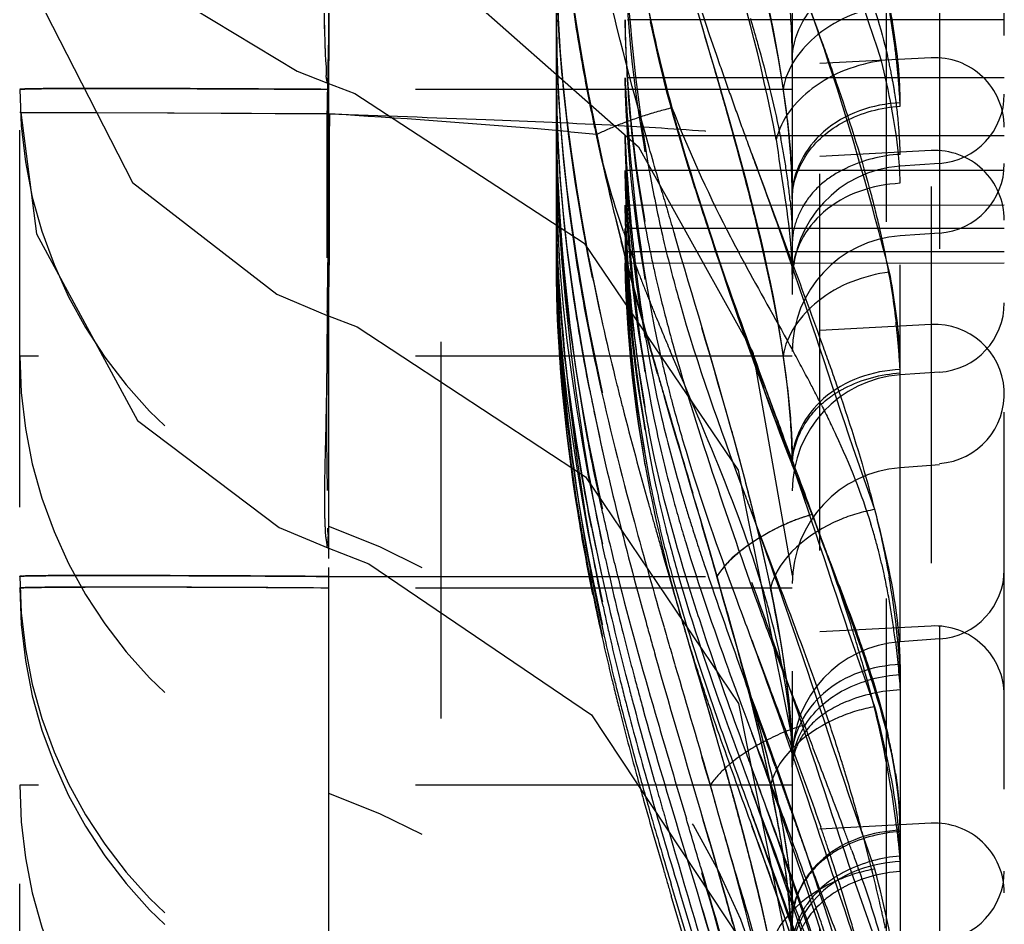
# Model space of a CAD drawing. Header units: millimetres. Extents: x 309 to 11345, y -1340 to 1318.
# Drawn here: x 1460.667 to 1464.934, y -584.659 to -580.737 of the extents above; entities that cross this region are included whole.
import ezdxf

# ---------------------------------------------------------------- set-up
doc = ezdxf.new("R2010")
doc.units = ezdxf.units.MM
doc.header["$LTSCALE"] = 16.335
doc.linetypes.add('HIDDEN', pattern=[0.2, 0.1, -0.1])
doc.layers.add('DEFAULT_2', color=8, linetype='HIDDEN')

msp = doc.modelspace()

# ---------------------------------------------------------------- linework, layer by layer
at = {"layer": 'DEFAULT_2', "color": 8, "linetype": 'HIDDEN'}
for p, q in [((1462.4934, -600.1019), (1462.4934, -312.8142)), ((1464.9343, -597.1408), (1464.9343, -315.7753)), ((1464.4238, -594.6812), (1464.4238, -318.2349)), ((1464.0154, -318.9351), (1464.0154, -593.981)), ((1462.0064, -586.3404), (1462.0064, -324.9033)), ((1464.6537, -325.2709), (1464.6537, -587.6451)), ((1464.1343, -586.3057), (1464.1343, -326.6341)), ((1464.6169, -326.6341), (1464.6169, -586.282)), ((1460.667, -586.1172), (1460.667, -326.7988)), ((1462.9931, -581.7938), (1462.9931, -471.0377)), ((1463.2905, -471.0378), (1463.2905, -581.7936)), ((1462.0064, -588.0128), (1462.007, -541.7048)), ((1464.483, -583.434), (1464.483, -580.0713)), ((1460.725, -580.5998), (1461.1554, -581.4436)), ((1461.4144, -580.6867), (1461.8689, -580.9611)), ((1464.9343, -580.7378), (1462.9931, -580.738)), ((1464.6169, -580.9026), (1464.1343, -580.9279)), ((1461.8689, -580.9611), (1461.9983, -581.0119)), ((1461.9982, -581.0117), (1462.1191, -581.0571)), ((1464.9343, -580.9892), (1462.9931, -580.9894)), ((1464.0154, -581.0395), (1462.0064, -581.0395)), ((1462.1191, -581.0571), (1463.1134, -581.7066)), ((1462.0072, -581.1461), (1460.667, -581.1394)), ((1460.6693, -581.1394), (1461.3071, -581.1419)), ((1460.6715, -581.1395), (1460.7399, -581.6662)), ((1461.3071, -581.1419), (1462.0071, -581.1453)), ((1464.9343, -581.2406), (1462.9931, -581.2408)), ((1464.6169, -581.3048), (1464.1343, -581.3301)), ((1464.6537, -581.3608), (1464.483, -581.3727)), ((1464.9343, -581.3914), (1462.9931, -581.3916)), ((1461.1554, -581.4436), (1461.7812, -581.9279)), ((1464.9343, -581.5422), (1462.9931, -581.5424)), ((1460.7399, -581.6662), (1461.1778, -582.4748)), ((1464.9343, -581.6428), (1462.9931, -581.643)), ((1464.6537, -581.6624), (1464.483, -581.6743)), ((1463.1134, -581.7066), (1463.7804, -582.6907)), ((1464.9343, -581.7433), (1462.9931, -581.7435)), ((1464.9343, -581.7936), (1462.9931, -581.7938)), ((1461.7812, -581.9279), (1462.0003, -582.0204)), ((1462.0007, -582.0205), (1462.1295, -582.0691)), ((1462.1295, -582.0691), (1463.1188, -582.7198)), ((1464.6169, -582.0589), (1464.1343, -582.0842)), ((1464.0154, -582.1958), (1460.667, -582.1958)), ((1464.6537, -582.2657), (1464.483, -582.2776)), ((1463.4851, -582.4561), (1463.4609, -582.3735)), ((1461.1778, -582.4748), (1461.7909, -582.9386)), ((1464.0201, -582.6595), (1463.978, -582.5473)), ((1463.7804, -582.6907), (1464.0154, -583.8578)), ((1464.6537, -582.6679), (1464.483, -582.6798)), ((1463.1188, -582.7198), (1463.782, -583.7022)), ((1461.7909, -582.9386), (1462.0021, -583.0269)), ((1462.0022, -583.0267), (1462.18, -583.0959)), ((1462.18, -583.0959), (1463.1448, -583.7515)), ((1462.0064, -583.151), (1463.6888, -583.151)), ((1464.0154, -583.2013), (1462.0064, -583.2013)), ((1464.6169, -583.366), (1464.1343, -583.3913)), ((1464.6537, -583.422), (1464.483, -583.434)), ((1463.867, -583.5004), (1463.9187, -583.6374)), ((1463.8133, -583.5928), (1463.7913, -583.5162)), ((1464.483, -583.5322), (1464.483, -587.6571)), ((1463.782, -583.7022), (1464.0154, -584.8661)), ((1463.1448, -583.7515), (1463.789, -584.7249)), ((1463.941, -583.9733), (1463.9813, -584.0871)), ((1464.0154, -584.056), (1460.667, -584.056)), ((1463.5226, -584.088), (1463.5564, -584.2016)), ((1464.6169, -584.2207), (1464.1343, -584.246)), ((1463.5699, -584.4064), (1463.5229, -584.2513)), ((1463.6044, -584.5204), (1463.5699, -584.4064)), ((1463.5521, -584.7438), (1463.4905, -584.5352)), ((1463.5834, -584.7004), (1463.5312, -584.5281))]:
    msp.add_line(p, q, dxfattribs=at)
msp.add_lwpolyline([(1461.6534, -580.2358), (1462.588, -580.6164), (1463.3486, -581.2888), (1463.844, -582.1782), (1464.0152, -583.1464)], dxfattribs=at)
for centre, radius, start, end in [((1468.6577, -579.6956), 5.3601, 187.6856, 191.3028), ((1469.3404, -579.5002), 6.0665, 190.9054, 195.47282), ((1460.8695, -581.324), 3.6212, 7.3782, 9.8287), ((1469.1889, -580.7256), 6.1957, 180.1133, 182.4917), ((1468.4812, -580.6765), 5.1911, 180.6767, 181.6539), ((1468.9031, -579.5992), 5.62, 191.6853, 193.7894), ((1468.5417, -580.6746), 5.2516, 181.6555, 183.7106), ((1462.3137, -581.3908), 2.1721, 10.6909, 13.2459), ((1461.254, -581.2739), 3.2334, 5.2398, 7.373), ((1469.9227, -579.3496), 6.6698, 193.78466, 195.36384), ((1485.1113, -573.4528), 22.6795, 199.26722, 199.63123), ((1464.6326, -581.2038), 0.3016, 0, 93), ((1461.6279, -581.2402), 2.858, 2.5598, 5.2517), ((1472.4228, -580.5507), 9.1428, 182.74888, 183.63084), ((1468.593, -580.6714), 5.303, 183.7098, 186.7401), ((1462.3721, -581.3797), 2.1126, 8.8126, 10.688), ((1462.678, -581.0395), 2.011, 179.9991, 250.4883), ((1462.4583, -581.3669), 2.0255, 4.6673, 8.8295), ((1464.6326, -581.0598), 0.3016, 274, 0), ((1473.0316, -579.1307), 10.0867, 191.30791, 192.0438), ((1489.2865, -571.9634), 27.1125, 199.63154, 199.93748), ((1472.3167, -579.274), 9.3596, 191.34167, 192.11673), ((1472.599, -579.2371), 9.6427, 191.2515, 191.92391), ((1463.8874, -582.7666), 1.6925, 107.683, 111.6646), ((1471.8168, -580.5892), 8.5356, 183.63043, 184.5823), ((1463.9698, -583.0205), 1.9594, 104.0549, 107.7228), ((1471.0265, -579.0483), 7.8139, 195.34917, 196.16716), ((1468.8563, -579.0247), 5.7571, 201.34076, 207.11071), ((1471.2233, -581.066), 8.232, 181.21535, 190.40364), ((1474.422, -578.8393), 11.5086, 191.98655, 194.38951), ((1471.9623, -580.8456), 8.6808, 182.60795, 183.32402), ((1462.5801, -581.3569), 1.9033, 1.0754, 4.6633), ((1460.8769, -581.8634), 3.1486, 8.8476, 11.1988), ((1468.5401, -580.6787), 5.2497, 186.7288, 191.379), ((1464.6326, -581.606), 0.3016, 0, 93), ((1471.5095, -580.8723), 8.2272, 183.32121, 184.36846), ((1464.6326, -581.3615), 0.3016, 274, 0), ((1471.9079, -581.0195), 8.6255, 182.4711, 183.14557), ((1461.5132, -581.7654), 2.5047, 5.5611, 8.8716), ((1464.5181, -581.8742), 0.5028, 94, 180), ((1469.0143, -580.3977), 5.7059, 190.3397, 192.8997), ((1471.5444, -581.0394), 8.2614, 183.14594, 183.78187), ((1512.0716, -567.3142), 50.6437, 196.25078, 196.46387), ((1471.1038, -580.9028), 7.8204, 184.37181, 185.03892), ((1470.849, -581.3056), 7.5623, 181.7933, 182.46498), ((1470.6934, -580.9397), 7.4083, 185.03388, 186.27689), ((1468.71, -579.7886), 5.7381, 198.98269, 201.03148), ((1471.8334, -581.2847), 8.5504, 182.39992, 183.06952), ((1470.5456, -581.3187), 7.2586, 182.46424, 183.25607), ((1470.4514, -578.2027), 7.5515, 207.14669, 208.56499), ((1464.5181, -582.1759), 0.5028, 94, 180), ((1471.3466, -581.4583), 8.0612, 182.02648, 182.67992), ((1470.2329, -581.3365), 6.9454, 183.25589, 184.08564), ((1468.6977, -580.6446), 5.4109, 191.4033, 192.8189), ((1468.71, -581.6789), 5.4208, 181.2128, 182.3999), ((1501.1806, -569.1658), 39.5479, 198.61641, 198.77279), ((1471.653, -580.4142), 8.6824, 189.25471, 192.38848), ((1469.5762, -581.3875), 6.2867, 184.04919, 187.14444), ((1474.3513, -579.5581), 11.4345, 191.59665, 193.94764), ((1470.4339, -579.132), 7.5829, 200.98758, 201.69676), ((1469.2126, -580.528), 5.9388, 192.81367, 193.76182), ((1468.8955, -581.6702), 5.6065, 182.409, 185.3623), ((1487.9759, -573.6728), 25.5952, 198.73302, 199.61332), ((1472.2743, -578.3997), 9.5636, 201.6969, 202.25731), ((1464.6326, -581.9648), 0.3016, 274, 0), ((1488.6822, -574.9889), 26.2793, 195.43635, 196.06455), ((1477.3683, -576.3076), 15.0705, 202.28322, 202.90288), ((1461.3024, -582.4252), 3.1847, 5.232, 6.7714), ((1464.6326, -582.3601), 0.3016, 274, 93), ((1461.6278, -582.3965), 2.8581, 2.5598, 5.2532), ((1468.9412, -581.4637), 5.6472, 187.1779, 188.4941), ((1468.7702, -580.9826), 5.4617, 192.5805, 193.8569), ((1456.5045, -586.3002), 8.5724, 27.74552, 28.78724), ((1462.678, -582.1958), 2.011, 180, 250.4883), ((1469.0593, -581.6557), 5.7709, 185.35322, 186.61886), ((1500.5474, -571.5862), 38.6228, 196.04448, 196.20732), ((1478.2724, -577.1359), 15.2923, 199.59496, 201.16951), ((1468.4949, -581.5317), 5.1957, 188.4792, 190.9317), ((1498.2878, -572.1997), 36.2825, 196.11777, 196.28437), ((1469.1917, -580.8789), 5.8958, 193.85482, 194.85856), ((1464.5181, -582.7792), 0.5028, 94, 180), ((1472.8271, -580.4373), 9.8753, 191.13017, 191.7071), ((1477.0104, -578.9123), 14.1709, 193.89039, 194.33461), ((1469.2391, -581.633), 5.9521, 186.63694, 193.89403), ((1532.9848, -556.634), 73.7119, 200.399176, 200.582059), ((1458.8994, -585.036), 5.8643, 26.61819, 27.70783), ((1591.2405, -545.0775), 133.1106, 196.268223, 196.458366), ((1481.1619, -577.8344), 18.46, 194.38575, 195.71857), ((1474.4895, -580.0834), 11.5749, 191.7531, 193.8362), ((1471.5438, -580.9919), 8.5606, 190.50412, 192.63396), ((1469.0221, -581.3072), 5.725, 192.263, 195.2647), ((1474.1665, -578.7186), 10.8919, 201.2056, 202.47764), ((1464.5181, -583.1814), 0.5028, 94, 180), ((1468.5677, -581.7259), 5.268, 191.2885, 193.3497), ((1468.7782, -581.6086), 5.4763, 192.0769, 194.1277), ((1452.6811, -585.6601), 11.5081, 13.89445, 14.70819), ((1471.0858, -580.5636), 7.8714, 196.5904, 197.47098), ((1422.3924, -594.9522), 42.9496, 15.94823, 16.44953), ((1479.757, -578.7773), 17.0019, 193.86474, 195.60165), ((1489.209, -575.5945), 26.813, 195.66738, 195.88731), ((1472.9324, -580.686), 9.9825, 192.60356, 193.30937), ((1474.0761, -579.2469), 10.616, 200.02857, 200.53683), ((1453.8357, -583.1252), 8.1692, 1.09829, 1.28675), ((1460.9989, -585.7783), 3.0165, 0, 70.4883), ((1474.3191, -580.6816), 11.3991, 191.41372, 193.75519), ((1489.0479, -575.9076), 26.6548, 195.24347, 196.26172), ((1495.4196, -573.8264), 33.2704, 195.88813, 196.08286), ((1461.9756, -583.6636), 2.4929, 14.5485, 17.255), ((1472.8321, -580.9898), 9.8492, 192.21776, 194.15698), ((1469.9547, -581.4511), 6.6905, 193.93481, 196.51518), ((1461.7808, -583.7142), 2.6941, 12.3125, 14.5502), ((1462.678, -583.151), 2.011, 179.9991, 250.4883), ((1476.8125, -579.6291), 13.5881, 195.0221, 195.60605), ((1461.482, -583.7784), 2.9998, 9.4446, 12.2942), ((1460.9757, -583.7706), 3.5137, 5.9217, 10.1022), ((1464.6326, -583.1211), 0.3016, 274, 0), ((1462.678, -583.2013), 2.011, 179.9991, 250.4883), ((1461.0158, -707.8907), 124.6932, 89.544845, 90.030195), ((1471.6775, -581.5052), 8.6887, 191.10628, 192.6244), ((1472.8599, -581.2465), 9.9089, 191.54628, 192.61351), ((1497.0595, -570.9602), 35.4824, 200.24449, 200.69667), ((1472.0093, -581.4067), 9.0108, 191.99707, 192.82854), ((1494.0065, -574.7994), 31.4475, 195.65355, 196.09226), ((1477.5688, -578.3229), 14.5688, 199.84775, 200.70672), ((1460.9812, -583.8615), 3.5073, 7.0289, 9.4417), ((1488.6395, -576.3303), 26.2152, 195.53145, 195.85265), ((1521.1143, -566.6156), 60.0404, 196.205284, 196.372008), ((1471.6264, -580.9601), 8.4328, 196.48464, 197.7695), ((1458.4441, -585.2204), 6.1148, 15.98241, 17.73028), ((1464.6326, -583.6673), 0.3016, 0, 93), ((1474.0988, -580.969), 11.1785, 192.61471, 193.59824), ((1473.007, -581.2083), 10.0509, 192.61912, 193.7101), ((1473.0669, -581.1646), 10.0958, 192.83578, 193.9257), ((1477.3666, -579.9484), 14.5336, 193.7062, 194.45462), ((1475.1496, -580.4109), 12.238, 194.13133, 195.02755), ((1461.5798, -583.7066), 2.9062, 2.5762, 5.8971), ((1464.5181, -583.9355), 0.5028, 94, 180), ((1451.1177, -586.917), 13.1223, 14.30292, 15.09123), ((1475.1287, -579.245), 11.9603, 200.7077, 201.65796), ((1473.7033, -580.2949), 10.6136, 197.76756, 198.71991), ((1479.6554, -579.3599), 16.8968, 194.44966, 194.90389), ((1477.4474, -579.7954), 14.6168, 195.02222, 195.59683), ((1485.1591, -575.8063), 22.7788, 199.8841, 200.21553), ((1475.541, -580.6212), 12.662, 193.59342, 194.2312), ((1474.4086, -580.8677), 11.4933, 193.70391, 194.38876), ((1474.5231, -580.8047), 11.5957, 193.92039, 194.64224), ((1281.9642, -648.086), 192.9405, 19.407985, 19.524239), ((1420.5529, -600.0764), 46.3771, 20.38546, 20.76056), ((1473.5357, -579.8765), 10.2467, 201.66347, 202.4877), ((1484.2155, -578.1364), 21.6182, 194.92901, 195.8466), ((1455.8742, -586.5771), 8.7579, 17.85459, 19.2195), ((1478.187, -579.9446), 15.3932, 194.25129, 195.31652), ((1477.2612, -580.1278), 14.4403, 194.41961, 195.66747), ((1478.0333, -579.8749), 15.227, 194.68835, 196.09378), ((1522.0054, -566.6851), 61.0171, 196.27085, 196.571566), ((1488.9387, -574.7027), 26.7936, 199.77078, 200.48705), ((1480.5035, -577.7274), 17.5198, 200.26531, 200.88024), ((1462.1019, -584.3811), 2.3906, 10.9464, 12.9982), ((1457.0588, -586.1894), 7.5115, 16.88307, 17.81076), ((1462.3663, -584.3299), 2.1212, 8.7948, 10.9463), ((1482.135, -578.871), 19.4845, 195.29474, 195.63099), ((1456.6553, -586.3108), 7.9328, 15.22958, 16.87529), ((1462.678, -584.056), 2.011, 180, 250.4883), ((1483.3705, -578.4224), 20.7832, 195.64609, 196.20108), ((1491.4514, -576.0973), 29.1359, 195.81863, 195.99863), ((1444.7869, -589.3449), 19.6826, 15.35156, 15.68948), ((1424.822, -598.7763), 41.7818, 20.24516, 20.63219), ((1460.9989, -586.9346), 3.0165, 0, 70.4883), ((1404.4121, -606.029), 63.3858, 19.99473, 20.279498), ((1503.9308, -569.8986), 42.3943, 199.55302, 199.6945), ((1490.5316, -576.5048), 28.2082, 195.66408, 196.32628), ((1496.5766, -574.6278), 34.4676, 195.99868, 196.15004), ((1448.2776, -588.3864), 16.0627, 14.97046, 15.3511), ((1498.6344, -573.9766), 36.6813, 196.21748, 196.64758), ((1378.1903, -609.5941), 89.0626, 16.425747, 16.5653), ((1460.9752, -584.78), 3.0483, 8.0525, 10.8492), ((1492.0627, -574.1475), 29.7885, 199.69303, 199.91632), ((1456.1954, -586.4372), 8.4098, 14.57471, 15.23787), ((1464.6326, -584.522), 0.3016, 0, 93), ((1451.2666, -587.5889), 12.9692, 14.30551, 14.978), ((1454.9939, -587.3955), 9.675, 18.47998, 19.05535), ((1452.6931, -588.5826), 12.3331, 20.12302, 20.595), ((1460.7589, -584.7009), 3.7381, 5.1758, 7.0691), ((1482.5824, -577.5897), 19.7027, 199.89631, 200.55706), ((1436.3907, -594.3566), 29.3435, 19.69393, 19.92785), ((1461.6386, -584.6868), 2.3784, 4.5208, 8.0678), ((1449.9836, -589.5034), 14.9659, 19.06133, 20.27123), ((1455.1792, -587.3282), 9.4779, 16.50767, 18.44931), ((1455.4795, -586.6204), 9.1488, 12.80872, 14.55648), ((1462.7329, -584.4312), 1.7501, 0.0296, 2.2093), ((1513.6039, -569.7781), 52.241, 196.29297, 196.40826), ((1464.6326, -584.4283), 0.3016, 274, 0), ((1440.1943, -592.9149), 25.1895, 18.92538, 19.60231), ((1421.8295, -599.5524), 44.804, 19.31639, 19.67457), ((1442.7004, -590.4825), 21.849, 15.45786, 15.85945), ((1475.8574, -580.1162), 12.5187, 200.53799, 201.78031), ((1449.1042, -590.0494), 15.8925, 19.25239, 20.18023), ((1454.5008, -586.8461), 10.1532, 12.33055, 12.82651), ((1441.1386, -592.8927), 24.3133, 19.38883, 19.8441), ((1453.4409, -588.2914), 11.3023, 18.0341, 18.97813), ((1454.0967, -587.6522), 10.6079, 15.72585, 16.52434)]:
    msp.add_arc(centre, radius, start, end, dxfattribs=at)
for points, knots in [([(1462.9931, -576.4142), (1463.012, -576.8422), (1463.0969, -577.6848), (1463.393, -578.8841), (1463.7443, -579.9795), (1463.9257, -580.6957), (1463.9756, -581.0395)], [0, 0, 0, 0, 0.271216, 0.534057, 0.780129, 1, 1, 1, 1]), ([(1463.9456, -581.2572), (1463.883, -580.9254), (1463.6966, -580.2358), (1463.2471, -578.7917), (1462.9986, -577.6199), (1462.9931, -576.8164)], [0, 0, 0, 0, 0.222762, 0.469983, 1, 1, 1, 1]), ([(1464.4025, -580.9152), (1464.3036, -580.6236), (1464.1629, -580.1668), (1463.9498, -579.5461), (1463.6937, -578.8702), (1463.3977, -577.9716), (1463.3043, -577.2062), (1463.2905, -576.8164)], [0, 0, 0, 0, 0.216721, 0.336264, 0.461707, 0.725515, 1, 1, 1, 1]), ([(1462.9931, -577.5705), (1463.012, -577.9986), (1463.0968, -578.8411), (1463.393, -580.0404), (1463.7443, -581.1358), (1463.9257, -581.8521), (1463.9756, -582.1958)], [0, 0, 0, 0, 0.271216, 0.534056, 0.780129, 1, 1, 1, 1]), ([(1464.4367, -581.8315), (1464.3581, -581.5276), (1464.1756, -580.8765), (1463.785, -579.8835), (1463.4008, -578.7823), (1463.3062, -577.9794), (1463.2905, -577.5705)], [0, 0, 0, 0, 0.212641, 0.457288, 0.722813, 1, 1, 1, 1]), ([(1462.9934, -578.8777), (1462.9925, -579.666), (1463.242, -580.8102), (1463.6693, -582.2192), (1463.8549, -582.8829), (1463.9211, -583.2012)], [0, 0, 0, 0, 0.534061, 0.779769, 1, 1, 1, 1]), ([(1464.3729, -582.861), (1464.2706, -582.5759), (1464.1267, -582.1299), (1463.9173, -581.5231), (1463.6723, -580.8656), (1463.3904, -579.9947), (1463.2994, -579.2542), (1463.2905, -578.8777)], [0, 0, 0, 0, 0.219272, 0.339196, 0.464564, 0.72733, 1, 1, 1, 1]), ([(1462.0096, -579.1434), (1462.004, -579.2651), (1462.0082, -579.5035), (1461.9994, -579.8486), (1461.9897, -580.1657), (1461.9849, -580.4436), (1461.9845, -580.6463), (1461.9873, -580.7815), (1461.9896, -580.8607), (1461.9937, -580.9229), (1461.994, -580.9695), (1462.0002, -580.995), (1461.9966, -581.0097), (1461.9989, -581.0119)], [0, 0, 0, 0, 0.195427, 0.382495, 0.55413, 0.704558, 0.828655, 0.879378, 0.921836, 0.955555, 0.980056, 0.994915, 1, 1, 1, 1]), ([(1462.9934, -579.7323), (1462.9925, -580.5207), (1463.242, -581.6649), (1463.6693, -583.0738), (1463.8549, -583.7376), (1463.9211, -584.0559)], [0, 0, 0, 0, 0.534061, 0.779769, 1, 1, 1, 1]), ([(1462.9934, -579.7323), (1462.9925, -580.5207), (1463.242, -581.6649), (1463.6693, -583.0738), (1463.8549, -583.7376), (1463.9211, -584.0559)], [0, 0, 0, 0, 0.534061, 0.779769, 1, 1, 1, 1]), ([(1463.1416, -581.1186), (1463.1192, -581.0059), (1463.0368, -580.5482), (1462.9934, -580.0825), (1462.9936, -579.7323)], [0, 0, 0, 0, 0.247043, 1, 1, 1, 1]), ([(1464.3729, -583.7157), (1464.2706, -583.4306), (1464.1267, -582.9845), (1463.9173, -582.3778), (1463.6723, -581.7202), (1463.3904, -580.8494), (1463.2994, -580.1089), (1463.2905, -579.7323)], [0, 0, 0, 0, 0.219272, 0.339196, 0.464564, 0.72733, 1, 1, 1, 1]), ([(1464.1021, -582.8828), (1464.0044, -582.6485), (1463.8235, -582.1572), (1463.5637, -581.397), (1463.3477, -580.5869), (1463.294, -580.019), (1463.2905, -579.7323)], [0, 0, 0, 0, 0.232797, 0.479958, 0.737012, 1, 1, 1, 1]), ([(1463.4171, -579.9629), (1463.4348, -580.047), (1463.513, -580.3763), (1463.6188, -580.6983), (1463.702, -580.9365)], [0, 0, 0, 0, 0.254126, 1, 1, 1, 1]), ([(1462.0091, -580.1366), (1461.9992, -580.2589), (1462.0067, -580.4997), (1462.0061, -580.8481), (1461.9965, -581.1688), (1461.998, -581.4499), (1461.9984, -581.6547), (1461.999, -581.7908), (1461.9986, -581.8703), (1462.0003, -581.9315), (1461.9973, -581.9794), (1462.0036, -582.0018), (1461.9977, -582.0194), (1462.0006, -582.0203)], [0, 0, 0, 0, 0.195267, 0.382777, 0.555016, 0.706135, 0.830451, 0.881022, 0.923118, 0.956349, 0.980422, 0.995048, 1, 1, 1, 1]), ([(1461.9989, -581.0119), (1462.0021, -581.0131), (1461.9935, -580.9873), (1461.9996, -580.9668), (1461.9924, -580.9079), (1461.9913, -580.838), (1461.988, -580.7454), (1461.9864, -580.5895), (1461.9869, -580.4635), (1461.988, -580.3743)], [0, 0, 0, 0, 0.016515, 0.066592, 0.149684, 0.264173, 0.408365, 0.580489, 1, 1, 1, 1]), ([(1462.0006, -582.0203), (1462.0031, -582.0207), (1461.9984, -582.0036), (1462.0038, -581.9878), (1462.0016, -581.9463), (1462.0033, -581.8957), (1462.0033, -581.8283), (1462.004, -581.7128), (1462.0039, -581.5373), (1462.0036, -581.2946), (1462.0061, -581.0146), (1462.0104, -580.7062), (1462.0067, -580.4922), (1462.0058, -580.3821)], [0, 0, 0, 0, 0.004599, 0.018418, 0.041399, 0.073463, 0.114335, 0.163589, 0.285524, 0.435338, 0.608075, 0.798293, 1, 1, 1, 1]), ([(1463.7406, -581.168), (1463.7222, -581.1024), (1463.6451, -580.8326), (1463.5646, -580.5638), (1463.5044, -580.36)], [0, 0, 0, 0, 0.242747, 1, 1, 1, 1]), ([(1463.4513, -581.4864), (1463.4262, -581.4002), (1463.3249, -581.0474), (1463.2327, -580.6917), (1463.1742, -580.4207)], [0, 0, 0, 0, 0.244565, 1, 1, 1, 1]), ([(1464.2777, -580.4165), (1464.2924, -580.4572), (1464.3484, -580.614), (1464.3997, -580.773), (1464.428, -580.8931)], [0, 0, 0, 0, 0.259451, 1, 1, 1, 1]), ([(1462.9934, -580.4362), (1462.9925, -581.2245), (1463.242, -582.3688), (1463.6693, -583.7777), (1463.8549, -584.4414), (1463.9211, -584.7597)], [0, 0, 0, 0, 0.534061, 0.779769, 1, 1, 1, 1]), ([(1464.3729, -584.4196), (1464.2706, -584.1344), (1464.1267, -583.6884), (1463.9173, -583.0816), (1463.6723, -582.4241), (1463.3904, -581.5532), (1463.2994, -580.8128), (1463.2905, -580.4362)], [0, 0, 0, 0, 0.219272, 0.339196, 0.464564, 0.72733, 1, 1, 1, 1]), ([(1464.0154, -581.5144), (1464.0154, -581.4315), (1463.9961, -581.0664), (1463.9202, -580.7071), (1463.8525, -580.4331)], [0, 0, 0, 0, 0.227041, 1, 1, 1, 1]), ([(1464.0154, -580.9111), (1464.0154, -580.846), (1464.0631, -580.7048), (1464.1752, -580.61), (1464.2417, -580.5756)], [0, 0, 0, 0, 0.46499, 1, 1, 1, 1]), ([(1464.4367, -580.6752), (1464.3258, -580.6901), (1464.124, -580.7629), (1463.9894, -580.9469), (1463.9756, -581.0395)], [0, 0, 0, 0, 0.544536, 1, 1, 1, 1]), ([(1464.483, -581.0973), (1464.483, -581.0636), (1464.4782, -580.922), (1464.457, -580.7813), (1464.4367, -580.6752)], [0, 0, 0, 0, 0.237597, 1, 1, 1, 1]), ([(1462.9934, -580.7378), (1462.9925, -581.5262), (1463.242, -582.6704), (1463.6693, -584.0793), (1463.8549, -584.7431), (1463.9211, -585.0614)], [0, 0, 0, 0, 0.534061, 0.779769, 1, 1, 1, 1]), ([(1464.3729, -584.7212), (1464.2706, -584.4361), (1464.1267, -583.99), (1463.9173, -583.3833), (1463.6723, -582.7257), (1463.3904, -581.8549), (1463.2994, -581.1144), (1463.2905, -580.7378)], [0, 0, 0, 0, 0.219272, 0.339196, 0.464564, 0.72733, 1, 1, 1, 1]), ([(1463.6683, -581.6924), (1463.6423, -581.6161), (1463.5389, -581.3051), (1463.4502, -580.9885), (1463.4016, -580.7461)], [0, 0, 0, 0, 0.245979, 1, 1, 1, 1]), ([(1463.8339, -580.7329), (1463.8468, -580.7771), (1463.8958, -580.9488), (1463.9399, -581.122), (1463.9655, -581.2519)], [0, 0, 0, 0, 0.258402, 1, 1, 1, 1]), ([(1464.1491, -580.8485), (1464.1683, -580.902), (1464.2412, -581.1079), (1464.3085, -581.3159), (1464.3506, -581.472)], [0, 0, 0, 0, 0.259951, 1, 1, 1, 1]), ([(1464.4025, -580.9152), (1464.2955, -580.9309), (1464.1027, -581.0007), (1463.9654, -581.1693), (1463.9458, -581.2572)], [0, 0, 0, 0, 0.545425, 1, 1, 1, 1]), ([(1464.483, -581.4449), (1464.4822, -581.4028), (1464.4714, -581.2241), (1464.433, -581.0485), (1464.4025, -580.9152)], [0, 0, 0, 0, 0.235273, 1, 1, 1, 1]), ([(1462.9934, -580.9892), (1462.9925, -581.7776), (1463.242, -582.9218), (1463.6693, -584.3307), (1463.8549, -584.9944), (1463.9211, -585.3127)], [0, 0, 0, 0, 0.534061, 0.779769, 1, 1, 1, 1]), ([(1463.1376, -582.3436), (1463.1159, -582.2334), (1463.036, -581.7862), (1462.9939, -581.3312), (1462.9937, -580.9892)], [0, 0, 0, 0, 0.247325, 1, 1, 1, 1]), ([(1464.3729, -584.9726), (1464.2706, -584.6875), (1464.1267, -584.2414), (1463.9173, -583.6346), (1463.6723, -582.9771), (1463.3904, -582.1063), (1463.2994, -581.3658), (1463.2905, -580.9892)], [0, 0, 0, 0, 0.219272, 0.339196, 0.464564, 0.72733, 1, 1, 1, 1]), ([(1460.667, -581.0394), (1460.667, -581.0374), (1460.6798, -581.0402), (1460.6931, -581.0363), (1460.7251, -581.0375), (1460.7857, -581.0357), (1460.8918, -581.036), (1461.0484, -581.0354), (1461.2443, -581.0359), (1461.5678, -581.0369), (1461.8258, -581.0384), (1462.0064, -581.0396)], [0, 0, 0, 0, 0.004536, 0.017903, 0.039983, 0.070628, 0.15701, 0.275205, 0.422376, 0.595468, 1, 1, 1, 1]), ([(1462.0064, -581.0396), (1461.8258, -581.0384), (1461.5678, -581.037), (1461.2443, -581.0359), (1461.0484, -581.0355), (1460.8918, -581.036), (1460.7857, -581.0357), (1460.7251, -581.0376), (1460.6931, -581.0364), (1460.6798, -581.0402), (1460.667, -581.0374), (1460.667, -581.0394)], [0, 0, 0, 0, 0.404533, 0.577626, 0.724797, 0.842992, 0.929375, 0.96002, 0.982099, 0.995466, 1, 1, 1, 1]), ([(1463.9756, -581.0395), (1463.9796, -581.0664), (1463.9942, -581.1701), (1464.0054, -581.2745), (1464.0104, -581.3519)], [0, 0, 0, 0, 0.259328, 1, 1, 1, 1]), ([(1464.483, -581.0973), (1464.3646, -581.1039), (1464.1373, -581.1752), (1464.0154, -581.3961), (1464.0154, -581.4978)], [0, 0, 0, 0, 0.53825, 1, 1, 1, 1]), ([(1462.0021, -583.0267), (1461.9988, -583.0255), (1462.0001, -583.0081), (1461.9934, -582.984), (1461.9919, -582.9359), (1461.9887, -582.8741), (1461.9887, -582.7949), (1461.9909, -582.6598), (1461.9965, -582.4564), (1462.0004, -582.1766), (1462.0009, -581.8566), (1462.0099, -581.5087), (1462.0084, -581.2687), (1462.0102, -581.1462)], [0, 0, 0, 0, 0.005615, 0.02083, 0.045378, 0.078872, 0.120894, 0.171086, 0.294498, 0.445156, 0.617419, 0.804613, 1, 1, 1, 1]), ([(1462.0096, -581.1454), (1462.007, -581.341), (1462.0129, -581.7872), (1461.992, -582.3859), (1461.9995, -582.7891), (1462.0029, -582.9418)], [0, 0, 0, 0, 0.326666, 0.744984, 1, 1, 1, 1]), ([(1463.1669, -581.2354), (1463.0817, -581.2267), (1462.6956, -581.1907), (1462.3086, -581.1651), (1462.0071, -581.1453)], [0, 0, 0, 0, 0.220662, 1, 1, 1, 1]), ([(1462.0072, -581.1461), (1462.2341, -581.1535), (1462.6522, -581.1685), (1463.2134, -581.1914), (1463.6326, -581.2179), (1463.8615, -581.2391), (1463.9456, -581.2572)], [0, 0, 0, 0, 0.350671, 0.646193, 0.867106, 1, 1, 1, 1]), ([(1463.8525, -581.5895), (1463.844, -581.555), (1463.8084, -581.4141), (1463.7703, -581.2738), (1463.7406, -581.168)], [0, 0, 0, 0, 0.244351, 1, 1, 1, 1]), ([(1464.0158, -581.4979), (1464.0192, -581.4383), (1464.0676, -581.3044), (1464.1752, -581.2133), (1464.2417, -581.1789)], [0, 0, 0, 0, 0.443066, 1, 1, 1, 1]), ([(1462.9934, -581.2406), (1462.9925, -582.0289), (1463.242, -583.1732), (1463.6693, -584.5821), (1463.8549, -585.2458), (1463.9211, -585.5641)], [0, 0, 0, 0, 0.534061, 0.779769, 1, 1, 1, 1]), ([(1464.3729, -585.224), (1464.2706, -584.9388), (1464.1267, -584.4928), (1463.9173, -583.886), (1463.6723, -583.2285), (1463.3904, -582.3576), (1463.2994, -581.6172), (1463.2905, -581.2406)], [0, 0, 0, 0, 0.219272, 0.339196, 0.464564, 0.72733, 1, 1, 1, 1]), ([(1463.799, -581.2086), (1463.817, -581.2582), (1463.8882, -581.4529), (1463.9609, -581.6471), (1464.015, -581.7919)], [0, 0, 0, 0, 0.254742, 1, 1, 1, 1]), ([(1464.0156, -581.8428), (1464.0149, -581.7973), (1464.0046, -581.6007), (1463.9672, -581.407), (1463.9471, -581.2573)], [0, 0, 0, 0, 0.231642, 1, 1, 1, 1]), ([(1462.9934, -581.3914), (1462.9925, -582.1798), (1463.242, -583.324), (1463.6693, -584.7329), (1463.8549, -585.3966), (1463.9211, -585.7149)], [0, 0, 0, 0, 0.534061, 0.779769, 1, 1, 1, 1]), ([(1463.2059, -583.0742), (1463.1764, -582.9375), (1463.0703, -582.3816), (1463.0127, -581.8168), (1462.9931, -581.3914)], [0, 0, 0, 0, 0.247257, 1, 1, 1, 1]), ([(1464.3729, -585.3748), (1464.2706, -585.0897), (1464.1267, -584.6436), (1463.9173, -584.0368), (1463.6723, -583.3793), (1463.3904, -582.5085), (1463.2994, -581.768), (1463.2905, -581.3914)], [0, 0, 0, 0, 0.219272, 0.339196, 0.464564, 0.72733, 1, 1, 1, 1]), ([(1464.483, -581.4468), (1464.3647, -581.4535), (1464.1381, -581.5232), (1464.0154, -581.7429), (1464.0154, -581.8441)], [0, 0, 0, 0, 0.539639, 1, 1, 1, 1]), ([(1464.3506, -581.472), (1464.3641, -581.5221), (1464.4122, -581.7125), (1464.4479, -581.9062), (1464.4649, -582.0497)], [0, 0, 0, 0, 0.264008, 1, 1, 1, 1]), ([(1462.9934, -581.5422), (1462.9925, -582.3306), (1463.242, -583.4748), (1463.6693, -584.8837), (1463.8549, -585.5475), (1463.9211, -585.8658)], [0, 0, 0, 0, 0.534061, 0.779769, 1, 1, 1, 1]), ([(1463.1454, -582.9374), (1463.1226, -582.8238), (1463.0384, -582.3634), (1462.9935, -581.8946), (1462.9936, -581.5422)], [0, 0, 0, 0, 0.247376, 1, 1, 1, 1]), ([(1464.3729, -585.5256), (1464.2706, -585.2405), (1464.1267, -584.7944), (1463.9173, -584.1877), (1463.6723, -583.5301), (1463.3904, -582.6593), (1463.2994, -581.9188), (1463.2905, -581.5422)], [0, 0, 0, 0, 0.219272, 0.339196, 0.464564, 0.72733, 1, 1, 1, 1]), ([(1464.0154, -582.6708), (1464.0154, -582.5879), (1463.9961, -582.2228), (1463.9202, -581.8634), (1463.8525, -581.5895)], [0, 0, 0, 0, 0.227041, 1, 1, 1, 1]), ([(1462.9934, -581.6428), (1462.9925, -582.4311), (1463.242, -583.5754), (1463.6693, -584.9843), (1463.8549, -585.648), (1463.9211, -585.9663)], [0, 0, 0, 0, 0.534061, 0.779769, 1, 1, 1, 1]), ([(1463.1954, -583.2797), (1463.1671, -583.1466), (1463.0655, -582.6058), (1463.011, -582.0564), (1462.9931, -581.6428)], [0, 0, 0, 0, 0.247401, 1, 1, 1, 1]), ([(1464.3729, -585.6262), (1464.2706, -585.341), (1464.1267, -584.895), (1463.9173, -584.2882), (1463.6723, -583.6307), (1463.3904, -582.7598), (1463.2994, -582.0194), (1463.2905, -581.6428)], [0, 0, 0, 0, 0.219272, 0.339196, 0.464564, 0.72733, 1, 1, 1, 1]), ([(1463.8121, -582.7382), (1463.7896, -582.6523), (1463.6917, -582.2939), (1463.5844, -581.9382), (1463.5044, -581.6672)], [0, 0, 0, 0, 0.239267, 1, 1, 1, 1]), ([(1463.4523, -581.6715), (1463.4744, -581.7675), (1463.5711, -582.1412), (1463.7007, -582.5053), (1463.8013, -582.7744)], [0, 0, 0, 0, 0.255253, 1, 1, 1, 1]), ([(1463.8956, -582.3269), (1463.8764, -582.2752), (1463.7985, -582.0645), (1463.7229, -581.8529), (1463.6683, -581.6924)], [0, 0, 0, 0, 0.245533, 1, 1, 1, 1]), ([(1462.9934, -581.7433), (1462.9925, -582.5317), (1463.242, -583.6759), (1463.6693, -585.0848), (1463.8549, -585.7486), (1463.9211, -586.0669)], [0, 0, 0, 0, 0.534061, 0.779769, 1, 1, 1, 1]), ([(1463.1515, -583.1789), (1463.1285, -583.0616), (1463.0464, -582.5869), (1463.004, -582.1054), (1462.9931, -581.7433)], [0, 0, 0, 0, 0.248005, 1, 1, 1, 1]), ([(1464.3729, -585.7267), (1464.2706, -585.4416), (1464.1267, -584.9955), (1463.9173, -584.3888), (1463.6723, -583.7312), (1463.3904, -582.8604), (1463.2994, -582.1199), (1463.2905, -581.7433)], [0, 0, 0, 0, 0.219272, 0.339196, 0.464564, 0.72733, 1, 1, 1, 1]), ([(1462.9934, -581.7936), (1462.9925, -582.582), (1463.242, -583.7262), (1463.6693, -585.1351), (1463.8549, -585.7988), (1463.9211, -586.1171)], [0, 0, 0, 0, 0.534061, 0.779769, 1, 1, 1, 1]), ([(1463.1515, -583.2298), (1463.1276, -583.1126), (1463.0402, -582.6386), (1462.9939, -582.156), (1462.9931, -581.7936)], [0, 0, 0, 0, 0.248209, 1, 1, 1, 1]), ([(1464.3729, -585.777), (1464.2706, -585.4919), (1464.1267, -585.0458), (1463.9173, -584.4391), (1463.6723, -583.7815), (1463.3904, -582.9107), (1463.2994, -582.1702), (1463.2905, -581.7936)], [0, 0, 0, 0, 0.219272, 0.339196, 0.464564, 0.72733, 1, 1, 1, 1]), ([(1464.4367, -581.8315), (1464.3258, -581.8464), (1464.124, -581.9192), (1463.9894, -582.1032), (1463.9756, -582.1958)], [0, 0, 0, 0, 0.544536, 1, 1, 1, 1]), ([(1464.483, -582.2536), (1464.483, -582.22), (1464.4782, -582.0783), (1464.457, -581.9376), (1464.4367, -581.8315)], [0, 0, 0, 0, 0.237596, 1, 1, 1, 1]), ([(1463.4443, -581.9408), (1463.4609, -582.0088), (1463.5312, -582.2761), (1463.6159, -582.5393), (1463.681, -582.7351)], [0, 0, 0, 0, 0.253353, 1, 1, 1, 1]), ([(1464.1491, -582.1557), (1464.1683, -582.2091), (1464.2412, -582.415), (1464.3085, -582.6231), (1464.3506, -582.7792)], [0, 0, 0, 0, 0.259951, 1, 1, 1, 1]), ([(1463.9756, -582.1958), (1463.9796, -582.2227), (1463.9942, -582.3265), (1464.0054, -582.4308), (1464.0104, -582.5082)], [0, 0, 0, 0, 0.259327, 1, 1, 1, 1]), ([(1464.483, -582.2536), (1464.3646, -582.2602), (1464.1373, -582.3315), (1464.0154, -582.5524), (1464.0154, -582.6542)], [0, 0, 0, 0, 0.53825, 1, 1, 1, 1]), ([(1464.0754, -582.4817), (1464.1053, -582.4357), (1464.1602, -582.3815), (1464.2244, -582.3441), (1464.2417, -582.3352)], [0, 0, 0, 0, 0.738244, 1, 1, 1, 1]), ([(1463.493, -582.3908), (1463.5124, -582.4637), (1463.5938, -582.7495), (1463.6925, -583.0301), (1463.769, -583.2381)], [0, 0, 0, 0, 0.254061, 1, 1, 1, 1]), ([(1464.1422, -582.4085), (1464.1636, -582.4512), (1464.2447, -582.6187), (1464.3151, -582.7919), (1464.3562, -582.9241)], [0, 0, 0, 0, 0.256316, 1, 1, 1, 1]), ([(1463.7874, -583.5005), (1463.7648, -583.4165), (1463.6675, -583.0674), (1463.5628, -582.7203), (1463.4851, -582.4561)], [0, 0, 0, 0, 0.240034, 1, 1, 1, 1]), ([(1463.6397, -583.4167), (1463.6153, -583.344), (1463.5191, -583.0484), (1463.438, -582.7472), (1463.3935, -582.517)], [0, 0, 0, 0, 0.246395, 1, 1, 1, 1]), ([(1464.0154, -582.6707), (1464.0154, -582.6552), (1464.0211, -582.5886), (1464.0476, -582.5245), (1464.0754, -582.4817)], [0, 0, 0, 0, 0.233908, 1, 1, 1, 1]), ([(1463.9207, -583.3203), (1463.9079, -583.2726), (1463.8512, -583.077), (1463.7811, -582.8856), (1463.7243, -582.7423)], [0, 0, 0, 0, 0.242867, 1, 1, 1, 1]), ([(1463.8013, -582.7744), (1463.8204, -582.8254), (1463.8958, -583.0254), (1463.9724, -583.2249), (1464.0281, -583.374)], [0, 0, 0, 0, 0.255099, 1, 1, 1, 1]), ([(1463.499, -582.8145), (1463.5162, -582.8779), (1463.5881, -583.1268), (1463.6726, -583.3719), (1463.7383, -583.5538)], [0, 0, 0, 0, 0.253489, 1, 1, 1, 1]), ([(1464.3506, -582.7792), (1464.3592, -582.8111), (1464.3914, -582.9352), (1464.4183, -583.0606), (1464.4349, -583.1542)], [0, 0, 0, 0, 0.258413, 1, 1, 1, 1]), ([(1464.3729, -582.861), (1464.3201, -582.8704), (1464.1372, -582.9235), (1463.9554, -583.066), (1463.921, -583.2013)], [0, 0, 0, 0, 0.277461, 1, 1, 1, 1]), ([(1464.483, -583.5322), (1464.4829, -583.4792), (1464.4692, -583.2521), (1464.4173, -583.0294), (1464.3729, -582.861)], [0, 0, 0, 0, 0.233309, 1, 1, 1, 1]), ([(1464.1021, -582.8828), (1464.017, -582.9062), (1463.8657, -582.9773), (1463.7296, -583.0844), (1463.6888, -583.151)], [0, 0, 0, 0, 0.530531, 1, 1, 1, 1]), ([(1464.0154, -583.9779), (1464.0154, -583.895), (1463.9961, -583.5299), (1463.9202, -583.1705), (1463.8525, -582.8966)], [0, 0, 0, 0, 0.227041, 1, 1, 1, 1]), ([(1464.483, -584.2511), (1464.4821, -584.0296), (1464.3635, -583.5601), (1464.1888, -583.1209), (1464.102, -582.8828)], [0, 0, 0, 0, 0.466321, 1, 1, 1, 1]), ([(1463.442, -582.9422), (1463.457, -583.0055), (1463.5206, -583.2544), (1463.5987, -583.4994), (1463.6607, -583.681)], [0, 0, 0, 0, 0.253069, 1, 1, 1, 1]), ([(1463.4675, -582.9453), (1463.4852, -583.0158), (1463.5602, -583.2926), (1463.6523, -583.5644), (1463.7245, -583.7658)], [0, 0, 0, 0, 0.253699, 1, 1, 1, 1]), ([(1463.5776, -582.9268), (1463.5958, -582.9846), (1463.6698, -583.2116), (1463.7509, -583.4363), (1463.8106, -583.6042)], [0, 0, 0, 0, 0.253735, 1, 1, 1, 1]), ([(1464.0137, -582.9127), (1463.9931, -582.921), (1463.9153, -582.9558), (1463.8421, -583.0009), (1463.7929, -583.0402)], [0, 0, 0, 0, 0.261014, 1, 1, 1, 1]), ([(1462.0035, -582.9686), (1462.0037, -582.9833), (1461.9995, -582.9931), (1462.0066, -583.0283), (1462.0021, -583.0267)], [0, 0, 0, 0, 0.755569, 1, 1, 1, 1]), ([(1463.218, -582.9841), (1463.234, -583.0519), (1463.3, -583.3189), (1463.3747, -583.5836), (1463.4321, -583.7808)], [0, 0, 0, 0, 0.253263, 1, 1, 1, 1]), ([(1464.1347, -582.9711), (1464.1483, -583.0073), (1464.2019, -583.1486), (1464.2565, -583.2896), (1464.2946, -583.3954)], [0, 0, 0, 0, 0.255754, 1, 1, 1, 1]), ([(1463.7362, -584.0222), (1463.714, -583.9434), (1463.6203, -583.6167), (1463.5228, -583.2911), (1463.4514, -583.0432)], [0, 0, 0, 0, 0.240893, 1, 1, 1, 1]), ([(1463.7929, -583.0402), (1463.7818, -583.0491), (1463.7432, -583.082), (1463.7079, -583.1198), (1463.6888, -583.151)], [0, 0, 0, 0, 0.280842, 1, 1, 1, 1]), ([(1462.0064, -583.1512), (1461.8258, -583.1499), (1461.5678, -583.1484), (1461.2443, -583.1474), (1461.0484, -583.147), (1460.8918, -583.1475), (1460.7857, -583.1472), (1460.7251, -583.1491), (1460.6931, -583.1479), (1460.6798, -583.1517), (1460.667, -583.149), (1460.667, -583.151)], [0, 0, 0, 0, 0.404532, 0.577624, 0.724795, 0.842989, 0.929372, 0.960017, 0.982097, 0.995464, 1, 1, 1, 1]), ([(1460.667, -583.151), (1460.667, -583.1496), (1460.6757, -583.1511), (1460.6848, -583.1486), (1460.7066, -583.1492), (1460.7481, -583.1477), (1460.8211, -583.1476), (1460.8836, -583.1472), (1460.9201, -583.1471)], [0, 0, 0, 0, 0.016433, 0.064645, 0.144361, 0.25516, 0.568251, 1, 1, 1, 1]), ([(1460.9201, -583.1471), (1460.9881, -583.147), (1461.3502, -583.1471), (1461.7123, -583.149), (1462.0064, -583.1511)], [0, 0, 0, 0, 0.187948, 1, 1, 1, 1]), ([(1464.0154, -584.6377), (1464.0145, -584.4007), (1463.9112, -583.8963), (1463.7608, -583.4125), (1463.6888, -583.151)], [0, 0, 0, 0, 0.466391, 1, 1, 1, 1]), ([(1462.0064, -583.2014), (1461.8258, -583.2002), (1461.5678, -583.1988), (1461.2443, -583.1978), (1461.0484, -583.1973), (1460.8918, -583.1979), (1460.7857, -583.1976), (1460.7251, -583.1994), (1460.6931, -583.1982), (1460.6798, -583.2021), (1460.667, -583.1992), (1460.667, -583.2013)], [0, 0, 0, 0, 0.404533, 0.577626, 0.724797, 0.842992, 0.929375, 0.96002, 0.982099, 0.995466, 1, 1, 1, 1]), ([(1460.667, -583.2013), (1460.667, -583.1997), (1460.6767, -583.2016), (1460.6869, -583.1987), (1460.7114, -583.1995), (1460.7578, -583.198), (1460.8394, -583.198), (1460.9094, -583.1976), (1460.9501, -583.1975)], [0, 0, 0, 0, 0.016424, 0.064722, 0.144564, 0.255496, 0.568764, 1, 1, 1, 1]), ([(1464.0154, -583.9301), (1464.0152, -583.8731), (1464.0031, -583.6279), (1463.9585, -583.3858), (1463.9209, -583.2013)], [0, 0, 0, 0, 0.232353, 1, 1, 1, 1]), ([(1464.0154, -583.9768), (1464.0155, -583.9236), (1464.0068, -583.7021), (1463.9641, -583.4829), (1463.9207, -583.3203)], [0, 0, 0, 0, 0.240339, 1, 1, 1, 1]), ([(1463.8688, -584.0595), (1463.8495, -584.007), (1463.7709, -583.7936), (1463.6942, -583.5794), (1463.6397, -583.4167)], [0, 0, 0, 0, 0.245632, 1, 1, 1, 1]), ([(1464.2946, -583.3954), (1464.3083, -583.4335), (1464.36, -583.5808), (1464.4052, -583.7306), (1464.4312, -583.8434)], [0, 0, 0, 0, 0.259117, 1, 1, 1, 1]), ([(1463.7177, -584.5116), (1463.6944, -584.4295), (1463.596, -584.0893), (1463.4947, -583.75), (1463.4213, -583.4914)], [0, 0, 0, 0, 0.240899, 1, 1, 1, 1]), ([(1464.483, -583.5322), (1464.3647, -583.5388), (1464.1379, -583.609), (1464.0154, -583.829), (1464.0154, -583.9303)], [0, 0, 0, 0, 0.539293, 1, 1, 1, 1]), ([(1464.4686, -584.2409), (1464.4617, -584.1854), (1464.4271, -583.948), (1464.3731, -583.7136), (1464.3225, -583.5367)], [0, 0, 0, 0, 0.232945, 1, 1, 1, 1]), ([(1464.0154, -583.9779), (1464.0154, -583.9128), (1464.0631, -583.7716), (1464.1752, -583.6768), (1464.2417, -583.6423)], [0, 0, 0, 0, 0.46499, 1, 1, 1, 1]), ([(1463.9762, -584.3577), (1463.968, -584.3031), (1463.9294, -584.0737), (1463.877, -583.8469), (1463.8332, -583.6752)], [0, 0, 0, 0, 0.237688, 1, 1, 1, 1]), ([(1464.3729, -583.7157), (1464.3201, -583.7251), (1464.1372, -583.7782), (1463.9554, -583.9207), (1463.921, -584.056)], [0, 0, 0, 0, 0.277461, 1, 1, 1, 1]), ([(1464.3729, -583.7157), (1464.3201, -583.7251), (1464.1372, -583.7782), (1463.9554, -583.9207), (1463.921, -584.056)], [0, 0, 0, 0, 0.277461, 1, 1, 1, 1]), ([(1464.2473, -583.6953), (1464.2299, -583.7025), (1464.1668, -583.7321), (1464.1098, -583.7764), (1464.0779, -583.8161)], [0, 0, 0, 0, 0.269911, 1, 1, 1, 1]), ([(1464.483, -584.3869), (1464.4829, -584.3339), (1464.4692, -584.1067), (1464.4173, -583.8841), (1464.3729, -583.7157)], [0, 0, 0, 0, 0.233309, 1, 1, 1, 1]), ([(1464.483, -584.3873), (1464.4829, -584.3342), (1464.4692, -584.107), (1464.4173, -583.8842), (1464.3729, -583.7157)], [0, 0, 0, 0, 0.233298, 1, 1, 1, 1]), ([(1463.969, -584.2063), (1463.9637, -584.1786), (1463.9404, -584.0644), (1463.9121, -583.9512), (1463.8894, -583.8658)], [0, 0, 0, 0, 0.241789, 1, 1, 1, 1]), ([(1463.7602, -583.952), (1463.7499, -583.9601), (1463.7128, -583.991), (1463.679, -584.0266), (1463.6598, -584.056)], [0, 0, 0, 0, 0.272275, 1, 1, 1, 1]), ([(1464.0154, -584.7853), (1464.0152, -584.7282), (1464.0032, -584.4828), (1463.9581, -584.2406), (1463.9209, -584.056)], [0, 0, 0, 0, 0.232525, 1, 1, 1, 1]), ([(1463.8049, -584.0865), (1463.8221, -584.1334), (1463.89, -584.3176), (1463.9585, -584.5016), (1464.0082, -584.6393)], [0, 0, 0, 0, 0.254605, 1, 1, 1, 1]), ([(1463.753, -585.1894), (1463.7311, -585.1109), (1463.6382, -584.7856), (1463.5406, -584.4617), (1463.4692, -584.2151)], [0, 0, 0, 0, 0.241009, 1, 1, 1, 1]), ([(1464.483, -584.251), (1464.3651, -584.2574), (1464.141, -584.3232), (1464.0154, -584.5389), (1464.0154, -584.6379)], [0, 0, 0, 0, 0.544024, 1, 1, 1, 1]), ([(1464.2733, -584.3396), (1464.2878, -584.3792), (1464.3429, -584.5327), (1464.3926, -584.6884), (1464.422, -584.8057)], [0, 0, 0, 0, 0.258524, 1, 1, 1, 1]), ([(1463.9772, -585.0714), (1463.9691, -585.0163), (1463.9305, -584.7855), (1463.8776, -584.5572), (1463.8336, -584.3844)], [0, 0, 0, 0, 0.237816, 1, 1, 1, 1]), ([(1464.0142, -584.7598), (1464.0133, -584.7275), (1464.0067, -584.5929), (1463.9913, -584.4589), (1463.9762, -584.3577)], [0, 0, 0, 0, 0.24049, 1, 1, 1, 1]), ([(1464.483, -584.3873), (1464.3647, -584.3938), (1464.1379, -584.4641), (1464.0154, -584.6841), (1464.0154, -584.7854)], [0, 0, 0, 0, 0.539279, 1, 1, 1, 1]), ([(1464.3729, -584.4195), (1464.3201, -584.4289), (1464.1372, -584.482), (1463.9554, -584.6245), (1463.921, -584.7598)], [0, 0, 0, 0, 0.277461, 1, 1, 1, 1]), ([(1464.2481, -584.4284), (1464.2308, -584.4371), (1464.1663, -584.4736), (1464.1105, -584.5262), (1464.0795, -584.5712)], [0, 0, 0, 0, 0.262057, 1, 1, 1, 1]), ([(1464.483, -585.0907), (1464.4829, -585.0377), (1464.4692, -584.8106), (1464.4173, -584.5879), (1464.3729, -584.4196)], [0, 0, 0, 0, 0.233309, 1, 1, 1, 1]), ([(1464.0779, -584.4587), (1464.0678, -584.4733), (1464.0341, -584.5298), (1464.0154, -584.5963), (1464.0154, -584.6444)], [0, 0, 0, 0, 0.26911, 1, 1, 1, 1]), ([(1463.7032, -585.2018), (1463.6864, -585.1431), (1463.6166, -584.9039), (1463.5443, -584.6655), (1463.4905, -584.4852)], [0, 0, 0, 0, 0.244733, 1, 1, 1, 1]), ([(1463.7904, -585.1612), (1463.7762, -585.1088), (1463.7167, -584.8945), (1463.6531, -584.6814), (1463.6044, -584.5204)], [0, 0, 0, 0, 0.244124, 1, 1, 1, 1]), ([(1464.2473, -584.4937), (1464.2298, -584.5025), (1464.1646, -584.5395), (1464.1086, -584.5933), (1464.0779, -584.6393)], [0, 0, 0, 0, 0.261653, 1, 1, 1, 1]), ([(1464.0795, -584.5712), (1464.0693, -584.586), (1464.035, -584.6436), (1464.0153, -584.7108), (1464.0142, -584.7598)], [0, 0, 0, 0, 0.268813, 1, 1, 1, 1]), ([(1464.0779, -584.6393), (1464.0678, -584.6544), (1464.0339, -584.7135), (1464.0154, -584.7822), (1464.0154, -584.8321)], [0, 0, 0, 0, 0.267687, 1, 1, 1, 1])]:
    msp.add_open_spline(points, degree=3, knots=knots, dxfattribs=at)
for points in [[(1463.024, -581.0386), (1463.0043, -580.8385), (1462.9935, -580.6372), (1462.9935, -580.4362)], [(1464.015, -580.4847), (1464.0602, -580.6058), (1464.1053, -580.7269), (1464.1491, -580.8485)], [(1463.2969, -580.5457), (1463.3158, -580.8392), (1463.3481, -581.1325), (1463.401, -581.4218)], [(1464.0154, -580.9111), (1464.0154, -580.8269), (1464.0109, -580.7427), (1464.0033, -580.6589)], [(1462.999, -580.9949), (1463.0108, -581.268), (1463.0401, -581.5407), (1463.0837, -581.8105)], [(1463.1502, -581.8567), (1463.095, -581.5863), (1463.0511, -581.3132), (1463.024, -581.0386)], [(1464.2417, -581.1789), (1464.3158, -581.1405), (1464.3998, -581.1172), (1464.483, -581.1125)], [(1463.2626, -581.1937), (1463.2308, -581.2064), (1463.1994, -581.2201), (1463.1689, -581.2354)], [(1463.1656, -581.2386), (1463.2193, -581.4888), (1463.2828, -581.7369), (1463.3509, -581.9836)], [(1463.2839, -581.6551), (1463.2368, -581.5179), (1463.1955, -581.378), (1463.1685, -581.2354)], [(1463.5216, -581.2241), (1463.5767, -581.4145), (1463.6387, -581.6029), (1463.702, -581.7907)], [(1463.3084, -581.2712), (1463.3327, -581.5737), (1463.3735, -581.876), (1463.4396, -582.1723)], [(1464.483, -581.3212), (1464.402, -581.3255), (1464.3204, -581.3467), (1464.2473, -581.3819)], [(1464.0104, -581.3519), (1464.0135, -581.4005), (1464.0154, -581.4492), (1464.0154, -581.4978)], [(1464.2473, -581.3819), (1464.214, -581.398), (1464.182, -581.4174), (1464.1532, -581.4406)], [(1464.1532, -581.4406), (1464.1246, -581.4638), (1464.0989, -581.4912), (1464.0779, -581.5214)], [(1464.0062, -581.5226), (1464.0121, -581.5837), (1464.0154, -581.645), (1464.0154, -581.7063)], [(1464.0779, -581.5214), (1464.0588, -581.5488), (1464.0431, -581.5791), (1464.0323, -581.6106)], [(1463.301, -581.5843), (1463.3218, -581.8994), (1463.3609, -582.2146), (1463.4277, -582.5232)], [(1464.0323, -581.6106), (1464.0217, -581.6412), (1464.0154, -581.6739), (1464.0154, -581.7063)], [(1463.4315, -582.2722), (1463.3765, -582.082), (1463.3234, -581.8912), (1463.2744, -581.6993)], [(1463.2952, -581.7426), (1463.3134, -582.082), (1463.3521, -582.4219), (1463.4231, -582.7544)], [(1463.3295, -581.7496), (1463.3558, -581.9888), (1463.3941, -582.2271), (1463.4488, -582.4614)], [(1464.015, -581.7919), (1464.0602, -581.913), (1464.1053, -582.0341), (1464.1491, -582.1557)], [(1463.2942, -581.8352), (1463.3087, -582.1442), (1463.3412, -582.4537), (1463.4016, -582.7571)], [(1463.8191, -581.8135), (1463.8843, -581.9336), (1463.9518, -582.0523), (1464.0175, -582.172)], [(1463.7243, -582.7423), (1463.6484, -582.5509), (1463.5658, -582.3623), (1463.4859, -582.1726)], [(1463.1728, -582.2769), (1463.2196, -582.4912), (1463.2734, -582.704), (1463.3309, -582.9157)], [(1464.2417, -582.3352), (1464.3158, -582.2968), (1464.3998, -582.2735), (1464.483, -582.2689)], [(1463.4488, -582.4614), (1463.4762, -582.5789), (1463.5077, -582.6955), (1463.5421, -582.8111)], [(1464.0104, -582.5082), (1464.0135, -582.5568), (1464.0154, -582.6055), (1464.0154, -582.6542)], [(1464.1494, -583.0098), (1464.1073, -582.8927), (1464.0638, -582.7761), (1464.0201, -582.6595)], [(1463.681, -582.7351), (1463.7404, -582.9138), (1463.8014, -583.0921), (1463.8654, -583.2693)], [(1464.1021, -582.8828), (1464.0721, -582.891), (1464.0426, -582.9011), (1464.0137, -582.9127)], [(1464.2685, -583.3582), (1464.2312, -583.2413), (1464.191, -583.1253), (1464.1494, -583.0098)], [(1464.0281, -583.374), (1464.0677, -583.4803), (1464.1067, -583.5869), (1464.144, -583.6941)], [(1464.4622, -583.4323), (1464.4709, -583.5023), (1464.4776, -583.5725), (1464.483, -583.6428)], [(1463.5085, -583.5393), (1463.559, -583.7115), (1463.6101, -583.8835), (1463.6598, -584.056)], [(1464.2417, -583.6423), (1464.3158, -583.604), (1464.3998, -583.5807), (1464.483, -583.576)], [(1463.8894, -583.8658), (1463.8651, -583.7745), (1463.8393, -583.6836), (1463.8133, -583.5928)], [(1464.483, -583.6429), (1464.4026, -583.6465), (1464.3216, -583.6643), (1464.2473, -583.6953)], [(1463.6512, -583.7012), (1463.6924, -583.8231), (1463.7356, -583.9442), (1463.7793, -584.0652)], [(1463.6607, -583.681), (1463.7071, -583.8167), (1463.7556, -583.9518), (1463.8049, -584.0865)], [(1463.7835, -583.6776), (1463.8297, -583.8032), (1463.8769, -583.9284), (1463.924, -584.0537)], [(1463.5229, -584.2513), (1463.47, -584.0765), (1463.4179, -583.9014), (1463.3688, -583.7254)], [(1464.0682, -583.7957), (1464.0101, -583.8121), (1463.9537, -583.8354), (1463.9001, -583.8631)], [(1464.0779, -583.8161), (1464.0598, -583.8387), (1464.0444, -583.8639), (1464.0334, -583.8907)], [(1463.9001, -583.8631), (1463.851, -583.8884), (1463.8036, -583.9178), (1463.7602, -583.952)], [(1464.0334, -583.8907), (1464.0223, -583.9177), (1464.0154, -583.9473), (1464.0154, -583.9765)], [(1464.0254, -583.9217), (1464.0642, -584.0263), (1464.1023, -584.1313), (1464.1387, -584.2368)], [(1464.1343, -583.9718), (1464.1688, -584.0626), (1464.2038, -584.1533), (1464.238, -584.2444)], [(1464.4626, -584.0056), (1464.4754, -584.0888), (1464.4831, -584.1733), (1464.483, -584.2575)], [(1463.6598, -584.056), (1463.6931, -584.1793), (1463.7291, -584.3018), (1463.7655, -584.4242)], [(1463.5312, -584.5281), (1463.4877, -584.3843), (1463.4446, -584.2404), (1463.4031, -584.096)], [(1463.7793, -584.0652), (1463.8275, -584.1982), (1463.8764, -584.3309), (1463.9239, -584.4641)], [(1463.8397, -584.0803), (1463.9002, -584.2425), (1463.9615, -584.4044), (1464.0211, -584.5669)], [(1464.483, -584.2575), (1464.402, -584.2619), (1464.3204, -584.2832), (1464.2473, -584.3186)], [(1464.2473, -584.3186), (1464.2208, -584.3314), (1464.1951, -584.3464), (1464.1712, -584.3638)], [(1464.1712, -584.3638), (1464.1353, -584.3898), (1464.1032, -584.4222), (1464.0779, -584.4587)], [(1464.4817, -584.3637), (1464.4011, -584.3692), (1464.3202, -584.3919), (1464.2481, -584.4284)], [(1463.618, -584.4096), (1463.6673, -584.5771), (1463.7158, -584.7448), (1463.7613, -584.9134)], [(1463.7655, -584.4242), (1463.7991, -584.5374), (1463.8331, -584.6504), (1463.865, -584.7641)], [(1464.483, -584.4303), (1464.4018, -584.4348), (1464.32, -584.4571), (1464.2473, -584.4937)], [(1464.0154, -584.6447), (1464.0154, -584.5962), (1464.0133, -584.5477), (1464.0095, -584.4994)]]:
    msp.add_open_spline(points, degree=3, dxfattribs=at)

doc.saveas('drawing.dxf')
